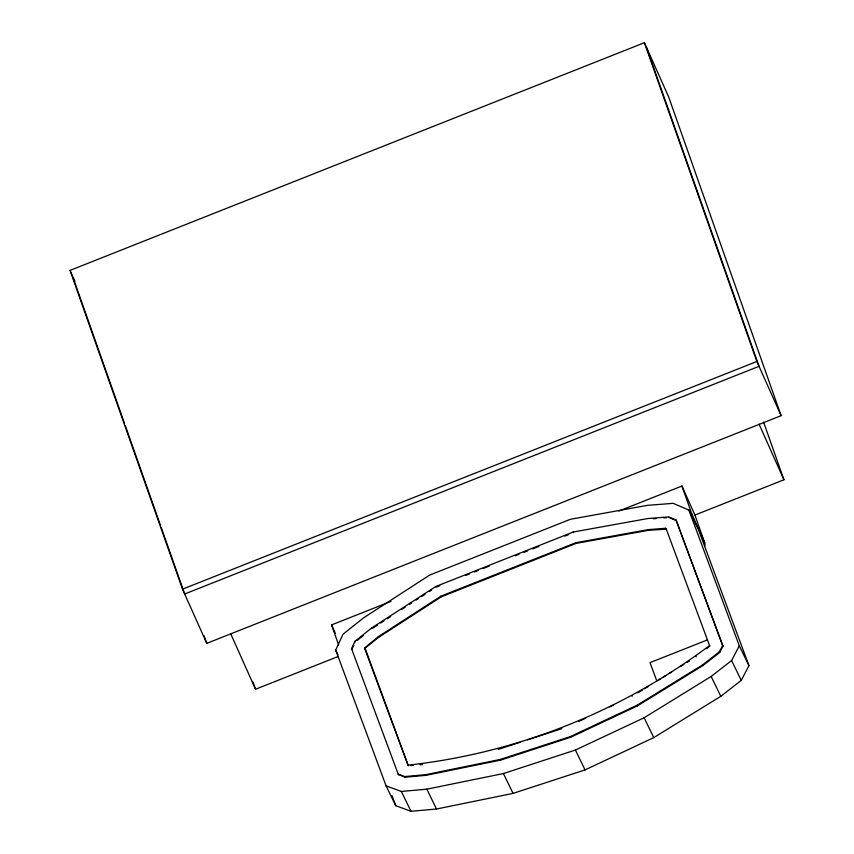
<?xml version="1.0" encoding="UTF-8"?>
<svg xmlns="http://www.w3.org/2000/svg" width="854" height="854" viewBox="0 0 854 854"><rect width="100%" height="100%" fill="white"/><g stroke="black" fill="none" stroke-linecap="round" stroke-linejoin="round"><path stroke-width="1.28" d="M335.697 650.129L342.977 634.255L363.313 618.04L429.722 575.062L570.44 519.285L647.62 505.333L673.23 503.337L688.922 510.105L698.583 529.95L748.969 665.672L741.251 680.382L720.808 696.309L653.78 737.6L585.054 769.892L513.062 793.387L436.501 809.016L410.998 811.3L395.744 805.696L386.083 785.851L335.697 650.129L337.971 654.794M398.476 774.856L351.549 648.677L354.933 641.311L371.522 628.085L435.753 586.517L573.237 532.021L647.898 518.527L668.789 516.894L676.069 520.033L722.986 646.211L719.708 652.456L702.863 665.586L637.49 705.852L570.653 737.258L500.636 760.103L425.975 775.347L404.945 777.225L398.156 774.194L404.625 776.574L425.655 774.685L500.316 759.441L570.333 736.596L637.169 705.19L702.543 664.924L719.388 651.794L722.665 645.549L676.069 520.033M353.802 645.133L351.88 649.339L351.549 648.677M364.498 648.047L378.343 636.657L440.835 596.22L575.745 542.738L648.367 529.619L665.49 528.274L666.355 529.17L648.698 530.27L576.066 543.4L441.155 596.882L378.664 637.319L365.074 648.154L408.297 765.814L364.498 648.047L364.818 648.709M386.083 785.851L401.348 791.455L426.851 789.171L503.412 773.543L575.404 750.047L644.129 717.755L711.158 676.464L731.6 660.537L739.308 645.827L688.922 510.105M357.324 640.319L363.548 635.365M407.977 765.152C516.777 753.281 621.979 711.233 709.514 645.613L709.813 646.243L666.035 528.509M706.674 648.688L708.767 647.054M372.952 628.032L377.383 625.171M380.703 623.014L384.022 620.869M387.342 618.712L390.673 616.567M401.743 609.404L405.063 607.247M409.493 604.386L411.713 602.945M416.144 600.084L418.353 598.654M421.673 596.498L424.993 594.352M429.423 591.48L431.644 590.05M637.799 692.872L642.293 690.107M644.535 688.719L647.898 686.648M657.986 680.392L660.238 679.005M662.48 677.617L665.853 675.546M669.226 673.464L671.479 672.077M680.478 666.536L683.851 664.465M687.224 662.384L689.466 660.996M578.734 721.449L585.865 718.097M609.617 706.931L613.183 705.255M70.049 270.387L644.407 42.7L668.65 96.897L781.122 415.674L206.764 643.361L182.521 589.164L70.049 270.387L72.216 275.223M182.521 589.164L756.879 361.477L781.122 415.674M338.664 645.016L331.576 624.925L391.004 601.365M618.798 511.066L681.94 486.033L694.921 515.069L704.667 542.696A9.277 6.747 -24.1 0 1 704.635 546.346M439.789 585.705L436.074 587.178L435.753 586.517M465.804 575.404L469.519 573.931M474.472 571.966L478.187 570.493M483.14 568.529L489.331 566.074M515.346 555.762L519.061 554.289M524.014 552.324L527.729 550.851M532.682 548.887L538.885 546.432M564.889 536.12L568.604 534.647M230.655 633.604L255.538 689.242L338.387 656.406M694.921 515.069L783.951 479.777L763.604 422.122M707.464 639.892L650.011 662.629L656.875 681.118M519.958 742.329L498.416 749.353L498.085 748.702M527.558 739.842L561.783 728.675M410.902 765.579L413.517 765.344M420.051 764.757L422.655 764.522M653.438 518.784L656.053 518.581M663.889 517.962L666.494 517.759M669.109 517.556L676.389 520.694M739.308 645.827L748.969 665.672M731.6 660.537L741.251 680.382M722.665 645.549L722.986 646.211M665.49 528.274L665.81 528.936M719.388 651.794L719.708 652.456M648.367 529.619L648.698 530.27M711.158 676.464L720.808 696.309M702.543 664.924L702.863 665.586M695.914 656.214L696.213 656.843M573.237 532.021L573.568 532.682M575.745 542.738L576.066 543.4M644.129 717.755L653.78 737.6M637.169 705.19L637.49 705.852M631.864 695.668L632.184 696.33M570.333 736.596L570.653 737.258M575.404 750.047L585.054 769.892M440.835 596.22L441.155 596.882M500.316 759.441L500.636 760.103M503.412 773.543L513.062 793.387M378.343 636.657L378.664 637.319M371.522 628.085L371.842 628.747M364.754 647.492L365.074 648.154M425.655 774.685L425.975 775.347M354.933 641.311L355.253 641.973M426.851 789.171L436.501 809.016M404.625 776.574L404.945 777.225M401.348 791.455L410.998 811.3M759.057 424.128L783.951 479.777M681.94 486.033L691.687 513.66L704.667 542.696M331.576 624.925L335.366 633.39M73.295 277.635L74.906 281.244M392.039 795.736L395.744 805.696M646.574 47.536L759.035 366.323L184.688 594L161.214 527.484M644.407 42.7L756.879 361.477M252.891 681.727L255.538 689.242M204.106 635.835L206.764 643.361M72.665 276.482L124.47 423.317M125.357 425.826L160.328 524.975M691.687 513.66A9.277 6.747 -24.1 0 1 691.655 517.31"/></g></svg>
